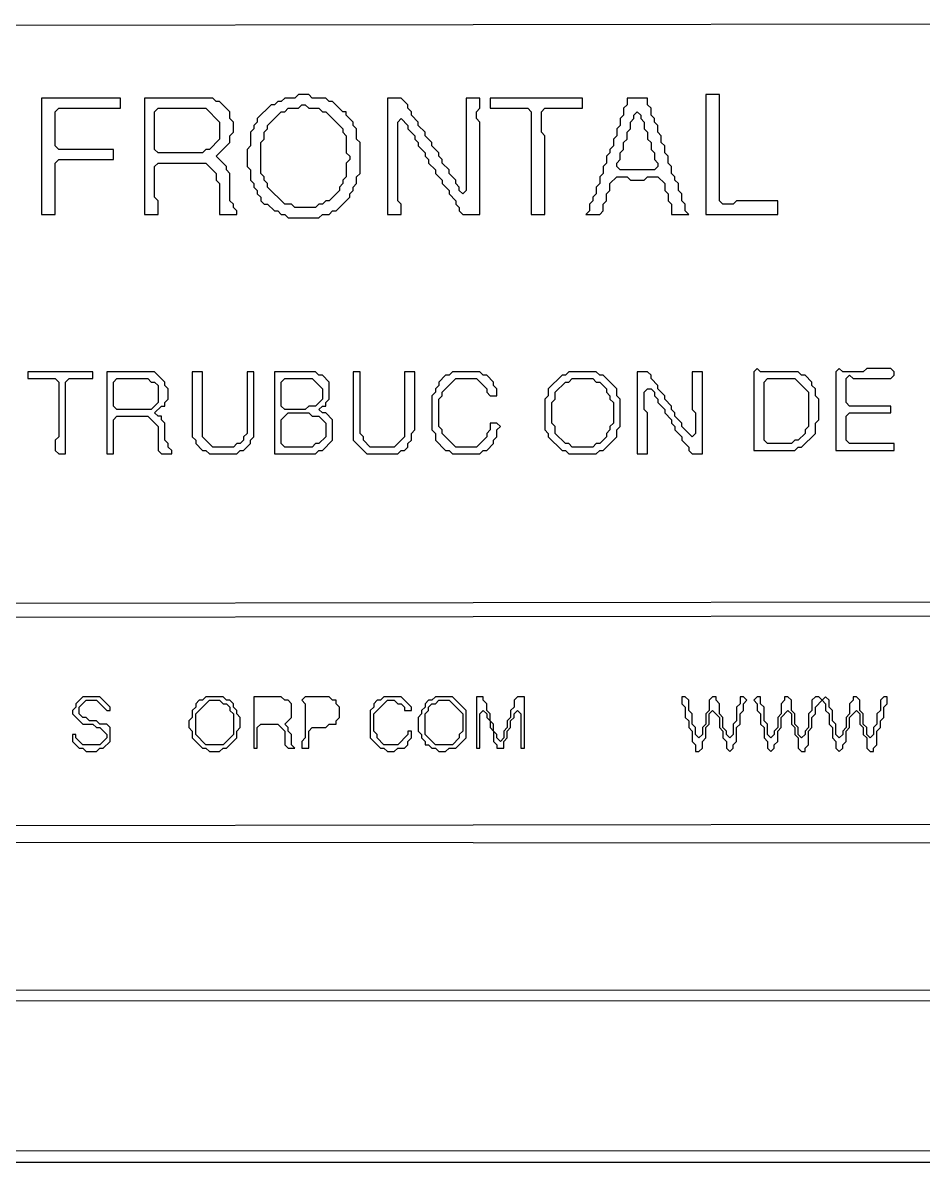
# Model space of a CAD drawing. Extents: x 17 to 323, y -435 to -5.
# Drawn here: x 235.85 to 262.15, y -434.9 to -401.6 of the extents above; entities that cross this region are included whole.
import ezdxf

# ---------------------------------------------------------------- set-up
doc = ezdxf.new("R2010")
doc.units = 0

msp = doc.modelspace()

# ---------------------------------------------------------------- linework, layer by layer
at = {"layer": 'CONTOURS'}
for p, q in [((208.8, -401.7), (291.3, -401.6)), ((238.7, -403.8), (236.4, -403.8)), ((236.4, -403.8), (236.4, -407.2)), ((238.7, -404.1), (238.7, -403.8)), ((239.4, -403.8), (239.4, -407.2)), ((241.4, -403.8), (239.4, -403.8)), ((241.5, -403.9), (241.4, -403.8)), ((241.6, -403.9), (241.5, -403.9)), ((241.9, -404.2), (241.6, -403.9)), ((243.3, -403.9), (243.2, -404)), ((243.4, -403.9), (243.3, -403.9)), ((243.5, -403.8), (243.4, -403.9)), ((243.8, -403.8), (243.5, -403.8)), ((243.9, -403.7), (243.8, -403.8)), ((244.2, -403.7), (243.9, -403.7)), ((244.3, -403.8), (244.2, -403.7)), ((244.7, -403.8), (244.3, -403.8)), ((244.8, -403.9), (244.7, -403.8)), ((244.9, -403.9), (244.8, -403.9)), ((245.2, -404.2), (244.9, -403.9)), ((246.5, -403.8), (246.5, -407.2)), ((246.9, -403.8), (246.5, -403.8)), ((247.1, -404), (246.9, -403.8)), ((249.2, -403.8), (248.8, -403.8)), ((248.8, -403.8), (248.8, -406.5)), ((249.2, -404.1), (249.2, -403.8)), ((249.5, -403.8), (249.5, -404.1)), ((252.2, -403.8), (249.5, -403.8)), ((252.2, -404.1), (252.2, -403.8)), ((253.5, -403.8), (253.5, -404)), ((254.1, -403.8), (253.5, -403.8)), ((254.1, -404), (254.1, -403.8)), ((255.8, -403.7), (255.8, -407.2)), ((256.2, -403.7), (255.8, -403.7)), ((256.2, -406.8), (256.2, -403.7)), ((236.8, -404.2), (236.9, -404.1)), ((236.8, -405.2), (236.8, -404.2)), ((236.9, -404.1), (238.7, -404.1)), ((239.7, -404.2), (239.8, -404.1)), ((239.7, -405.3), (239.7, -404.2)), ((239.8, -404.1), (241.2, -404.1)), ((241.2, -404.1), (241.6, -404.5)), ((241.9, -404.4), (241.9, -404.2)), ((243.1, -404), (242.7, -404.4)), ((243, -404.6), (243.4, -404.2)), ((243.2, -404), (243.1, -404)), ((243.4, -404.2), (243.5, -404.2)), ((243.5, -404.2), (243.6, -404.1)), ((243.6, -404.1), (243.9, -404.1)), ((243.9, -404.1), (244, -404)), ((244, -404), (244.1, -404)), ((244.1, -404), (244.2, -404.1)), ((244.2, -404.1), (244.5, -404.1)), ((244.5, -404.1), (244.6, -404.2)), ((244.6, -404.2), (244.7, -404.2)), ((244.7, -404.2), (245.2, -404.7)), ((245.3, -404.2), (245.2, -404.2)), ((245.3, -404.3), (245.3, -404.2)), ((247.1, -404.1), (247.1, -404)), ((247.2, -404.2), (247.1, -404.1)), ((247.2, -404.3), (247.2, -404.2)), ((249.1, -404.2), (249.2, -404.1)), ((249.1, -404.4), (249.1, -404.2)), ((249.5, -404.1), (250.6, -404.1)), ((250.6, -404.1), (250.7, -404.2)), ((250.7, -404.2), (250.7, -407.2)), ((251, -404.2), (251.1, -404.1)), ((251, -404.8), (251, -404.2)), ((251.1, -404.1), (252.2, -404.1)), ((253.5, -404), (253.4, -404.1)), ((253.4, -404.1), (253.4, -404.3)), ((253.7, -404.3), (253.8, -404.2)), ((253.8, -404.2), (253.9, -404.3)), ((254.2, -404.1), (254.1, -404)), ((254.2, -404.3), (254.2, -404.1)), ((241.6, -404.5), (241.6, -405)), ((242, -404.5), (241.9, -404.4)), ((242, -404.8), (242, -404.5)), ((242.7, -404.5), (242.6, -404.6)), ((242.7, -404.4), (242.7, -404.5)), ((245.5, -404.5), (245.3, -404.3)), ((245.5, -404.6), (245.5, -404.5)), ((246.8, -404.5), (246.9, -404.4)), ((246.8, -406.8), (246.8, -404.5)), ((246.9, -404.4), (247.1, -404.6)), ((247.4, -404.5), (247.2, -404.3)), ((247.4, -404.6), (247.4, -404.5)), ((249.2, -404.5), (249.1, -404.4)), ((249.2, -407.2), (249.2, -404.5)), ((253.4, -404.3), (253.3, -404.4)), ((253.3, -404.4), (253.3, -404.6)), ((253.6, -404.5), (253.7, -404.4)), ((253.6, -404.7), (253.6, -404.5)), ((253.7, -404.4), (253.7, -404.3)), ((253.9, -404.3), (253.9, -404.4)), ((253.9, -404.4), (254, -404.5)), ((254, -404.5), (254, -404.7)), ((254.3, -404.4), (254.2, -404.3)), ((254.3, -404.5), (254.3, -404.4)), ((254.4, -404.6), (254.3, -404.5)), ((241.9, -404.9), (242, -404.8)), ((241.9, -405.1), (241.9, -404.9)), ((242.6, -404.7), (242.5, -404.8)), ((242.5, -404.8), (242.5, -405.2)), ((242.6, -404.6), (242.6, -404.7)), ((242.9, -404.8), (243, -404.7)), ((242.9, -405), (242.9, -404.8)), ((243, -404.7), (243, -404.6)), ((245.2, -404.7), (245.2, -404.8)), ((245.2, -404.8), (245.3, -404.9)), ((245.3, -404.9), (245.3, -405.4)), ((245.6, -404.7), (245.5, -404.6)), ((245.6, -405), (245.6, -404.7)), ((247.1, -404.6), (247.1, -404.7)), ((247.1, -404.7), (247.3, -404.9)), ((247.3, -404.9), (247.3, -405)), ((247.6, -404.8), (247.4, -404.6)), ((247.6, -404.9), (247.6, -404.8)), ((247.8, -405.1), (247.6, -404.9)), ((251.1, -404.9), (251, -404.8)), ((251.1, -407.2), (251.1, -404.9)), ((253.2, -404.9), (253.1, -405)), ((253.3, -404.6), (253.2, -404.7)), ((253.2, -404.7), (253.2, -404.9)), ((253.5, -404.8), (253.6, -404.7)), ((253.5, -405), (253.5, -404.8)), ((254, -404.7), (254.1, -404.8)), ((254.1, -404.8), (254.1, -405)), ((254.4, -404.8), (254.4, -404.6)), ((254.5, -404.9), (254.4, -404.8)), ((254.5, -405.1), (254.5, -404.9)), ((236.9, -405.3), (236.8, -405.2)), ((241.6, -405), (241.3, -405.3)), ((241.5, -405.5), (241.9, -405.1)), ((242.5, -405.2), (242.4, -405.3)), ((242.8, -405.1), (242.9, -405)), ((242.8, -406), (242.8, -405.1)), ((245.7, -405.1), (245.6, -405)), ((245.7, -406), (245.7, -405.1)), ((247.3, -405), (247.4, -405.1)), ((247.4, -405.1), (247.4, -405.2)), ((247.4, -405.2), (247.6, -405.4)), ((247.8, -405.2), (247.8, -405.1)), ((248, -405.4), (247.8, -405.2)), ((253.1, -405.2), (253, -405.3)), ((253.1, -405), (253.1, -405.2)), ((253.4, -405.1), (253.5, -405)), ((253.4, -405.3), (253.4, -405.1)), ((254.1, -405), (254.2, -405.1)), ((254.2, -405.1), (254.2, -405.3)), ((254.6, -405.2), (254.5, -405.1)), ((254.6, -405.4), (254.6, -405.2)), ((238.5, -405.3), (236.9, -405.3)), ((238.5, -405.6), (238.5, -405.3)), ((239.8, -405.4), (239.7, -405.3)), ((241.1, -405.4), (239.8, -405.4)), ((241.2, -405.3), (241.1, -405.4)), ((241.3, -405.3), (241.2, -405.3)), ((241.8, -405.8), (241.5, -405.5)), ((242.4, -405.3), (242.4, -405.8)), ((245.3, -405.4), (245.4, -405.5)), ((245.4, -405.5), (245.4, -405.6)), ((247.6, -405.4), (247.6, -405.5)), ((247.6, -405.5), (247.7, -405.6)), ((248, -405.5), (248, -405.4)), ((248.1, -405.6), (248, -405.5)), ((253, -405.4), (252.9, -405.5)), ((252.9, -405.5), (252.9, -405.7)), ((253, -405.3), (253, -405.4)), ((253.3, -405.4), (253.4, -405.3)), ((253.3, -405.6), (253.3, -405.4)), ((254.2, -405.3), (254.3, -405.4)), ((254.3, -405.4), (254.3, -405.6)), ((254.7, -405.5), (254.6, -405.4)), ((254.7, -405.7), (254.7, -405.5)), ((236.8, -405.7), (236.9, -405.6)), ((236.8, -407.2), (236.8, -405.7)), ((236.9, -405.6), (238.5, -405.6)), ((239.7, -405.8), (239.8, -405.7)), ((239.7, -406.7), (239.7, -405.8)), ((239.8, -405.7), (241.2, -405.7)), ((241.2, -405.7), (241.5, -406)), ((241.8, -405.9), (241.8, -405.8)), ((241.9, -406), (241.8, -405.9)), ((242.4, -405.8), (242.5, -405.9)), ((242.5, -405.9), (242.5, -406.2)), ((245.4, -405.6), (245.3, -405.7)), ((245.3, -405.7), (245.3, -406.1)), ((247.7, -405.6), (247.7, -405.7)), ((247.7, -405.7), (247.9, -405.9)), ((247.9, -405.9), (247.9, -406)), ((248.1, -405.7), (248.1, -405.6)), ((248.3, -405.9), (248.1, -405.7)), ((248.3, -406), (248.3, -405.9)), ((252.9, -405.7), (252.8, -405.8)), ((252.8, -405.8), (252.8, -406)), ((253.2, -405.7), (253.3, -405.6)), ((253.2, -405.8), (253.2, -405.7)), ((253.3, -405.9), (253.2, -405.8)), ((254.3, -405.9), (253.3, -405.9)), ((254.3, -405.6), (254.4, -405.7)), ((254.4, -405.8), (254.3, -405.9)), ((254.4, -405.7), (254.4, -405.8)), ((254.8, -405.8), (254.7, -405.7)), ((254.8, -406), (254.8, -405.8)), ((241.5, -406), (241.5, -406.2)), ((241.5, -406.2), (241.6, -406.3)), ((241.9, -406.8), (241.9, -406)), ((242.5, -406.2), (242.6, -406.3)), ((242.9, -406.1), (242.8, -406)), ((242.9, -406.2), (242.9, -406.1)), ((243, -406.3), (242.9, -406.2)), ((245.3, -406.1), (245.2, -406.2)), ((245.2, -406.2), (245.2, -406.3)), ((245.6, -406.1), (245.7, -406)), ((245.6, -406.3), (245.6, -406.1)), ((247.9, -406), (248.1, -406.2)), ((248.1, -406.2), (248.1, -406.3)), ((248.5, -406.2), (248.3, -406)), ((248.5, -406.3), (248.5, -406.2)), ((252.8, -406), (252.7, -406.1)), ((252.7, -406.1), (252.7, -406.3)), ((253, -406.3), (253.2, -406.1)), ((253.2, -406.1), (253.5, -406.1)), ((253.5, -406.1), (253.6, -406.2)), ((253.6, -406.2), (254, -406.2)), ((254, -406.2), (254.1, -406.1)), ((254.1, -406.1), (254.4, -406.1)), ((254.4, -406.1), (254.6, -406.3)), ((254.9, -406.1), (254.8, -406)), ((254.9, -406.2), (254.9, -406.1)), ((255, -406.3), (254.9, -406.2)), ((241.6, -406.3), (241.6, -407.2)), ((242.6, -406.3), (242.6, -406.4)), ((242.6, -406.4), (242.7, -406.5)), ((242.7, -406.5), (242.7, -406.6)), ((243, -406.4), (243, -406.3)), ((243.5, -406.9), (243, -406.4)), ((245.1, -406.5), (244.8, -406.8)), ((245.2, -406.3), (245.1, -406.4)), ((245.1, -406.4), (245.1, -406.5)), ((245.4, -406.6), (245.5, -406.5)), ((245.5, -406.4), (245.6, -406.3)), ((245.5, -406.5), (245.5, -406.4)), ((248.1, -406.3), (248.3, -406.5)), ((248.3, -406.5), (248.3, -406.6)), ((248.6, -406.4), (248.5, -406.3)), ((248.6, -406.5), (248.6, -406.4)), ((248.7, -406.6), (248.6, -406.5)), ((248.8, -406.5), (248.7, -406.6)), ((252.7, -406.3), (252.6, -406.4)), ((252.6, -406.4), (252.6, -406.6)), ((252.9, -406.6), (253, -406.5)), ((253, -406.5), (253, -406.3)), ((254.6, -406.3), (254.6, -406.5)), ((254.6, -406.5), (254.7, -406.6)), ((255, -406.5), (255, -406.3)), ((255.1, -406.6), (255, -406.5)), ((239.8, -406.8), (239.7, -406.7)), ((239.8, -407.2), (239.8, -406.8)), ((242, -406.9), (241.9, -406.8)), ((242, -407), (242, -406.9)), ((242.7, -406.6), (242.8, -406.7)), ((242.8, -406.7), (242.8, -406.8)), ((242.8, -406.8), (242.9, -406.9)), ((242.9, -406.9), (243, -406.9)), ((243, -406.9), (243.2, -407.1)), ((243.7, -406.9), (243.5, -406.9)), ((243.8, -407), (243.7, -406.9)), ((244.5, -406.9), (244.4, -407)), ((244.6, -406.9), (244.5, -406.9)), ((244.7, -406.8), (244.6, -406.9)), ((244.8, -406.8), (244.7, -406.8)), ((245, -407.1), (245.4, -406.7)), ((245.4, -406.7), (245.4, -406.6)), ((246.9, -406.9), (246.8, -406.8)), ((246.9, -407.2), (246.9, -406.9)), ((248.3, -406.6), (248.5, -406.8)), ((248.5, -406.8), (248.5, -406.9)), ((248.5, -406.9), (248.6, -407)), ((252.5, -406.8), (252.4, -406.9)), ((252.4, -406.9), (252.4, -407.1)), ((252.6, -406.6), (252.5, -406.7)), ((252.5, -406.7), (252.5, -406.8)), ((252.8, -406.9), (252.9, -406.8)), ((252.8, -407.1), (252.8, -406.9)), ((252.9, -406.8), (252.9, -406.6)), ((254.7, -406.6), (254.7, -406.8)), ((254.7, -406.8), (254.8, -406.9)), ((254.8, -406.9), (254.8, -407.2)), ((255.1, -406.8), (255.1, -406.6)), ((255.2, -406.9), (255.1, -406.8)), ((255.2, -407.1), (255.2, -406.9)), ((256.3, -406.9), (256.2, -406.8)), ((256.6, -406.9), (256.3, -406.9)), ((256.7, -406.8), (256.6, -406.9)), ((257.9, -406.8), (256.7, -406.8)), ((257.9, -407.2), (257.9, -406.8)), ((236.4, -407.2), (236.8, -407.2)), ((239.4, -407.2), (239.8, -407.2)), ((241.6, -407.2), (242.1, -407.2)), ((242.1, -407.1), (242, -407)), ((242.1, -407.2), (242.1, -407.1)), ((243.2, -407.1), (243.3, -407.1)), ((243.3, -407.1), (243.4, -407.2)), ((243.4, -407.2), (243.5, -407.2)), ((243.5, -407.2), (243.6, -407.3)), ((244.4, -407), (243.8, -407)), ((244.5, -407.3), (244.6, -407.2)), ((244.6, -407.2), (244.8, -407.2)), ((244.8, -407.2), (244.9, -407.1)), ((244.9, -407.1), (245, -407.1)), ((246.5, -407.2), (246.9, -407.2)), ((248.6, -407), (248.6, -407.1)), ((248.6, -407.1), (248.7, -407.2)), ((248.7, -407.2), (249.2, -407.2)), ((250.7, -407.2), (251.1, -407.2)), ((252.4, -407.1), (252.3, -407.2)), ((252.3, -407.2), (252.7, -407.2)), ((252.7, -407.2), (252.8, -407.1)), ((254.8, -407.2), (255.3, -407.2)), ((255.3, -407.2), (255.2, -407.1)), ((255.8, -407.2), (257.9, -407.2)), ((243.6, -407.3), (244.5, -407.3)), ((236, -411.8), (236, -412)), ((237.9, -411.8), (236, -411.8)), ((237.9, -412), (237.9, -411.8)), ((238.3, -411.8), (238.3, -414.2)), ((239.7, -411.8), (238.3, -411.8)), ((240, -412.1), (239.7, -411.8)), ((240.8, -411.8), (240.8, -413.7)), ((241.1, -411.8), (240.8, -411.8)), ((241.1, -413.7), (241.1, -411.8)), ((242.6, -411.8), (242.4, -411.8)), ((242.4, -411.8), (242.4, -413.6)), ((242.6, -413.7), (242.6, -411.8)), ((243.2, -411.8), (243.2, -414.2)), ((244.4, -411.8), (243.2, -411.8)), ((244.5, -411.9), (244.4, -411.8)), ((244.6, -411.9), (244.5, -411.9)), ((244.8, -412.1), (244.6, -411.9)), ((245.5, -411.8), (245.5, -413.8)), ((245.7, -411.8), (245.5, -411.8)), ((245.7, -413.6), (245.7, -411.8)), ((247.3, -411.8), (247, -411.8)), ((247, -411.8), (247, -413.7)), ((247.3, -413.5), (247.3, -411.8)), ((248.2, -411.9), (248, -412.1)), ((248.3, -411.9), (248.2, -411.9)), ((248.4, -411.8), (248.3, -411.9)), ((249.2, -411.8), (248.4, -411.8)), ((249.3, -411.9), (249.2, -411.8)), ((249.4, -411.9), (249.3, -411.9)), ((249.6, -412.1), (249.4, -411.9)), ((251.6, -411.9), (251.2, -412.3)), ((251.7, -411.9), (251.6, -411.9)), ((251.8, -411.8), (251.7, -411.9)), ((252.6, -411.8), (251.8, -411.8)), ((252.7, -411.9), (252.6, -411.8)), ((252.8, -411.9), (252.7, -411.9)), ((253.2, -412.3), (252.8, -411.9)), ((253.8, -411.8), (253.8, -414.2)), ((254.1, -411.8), (253.8, -411.8)), ((254.2, -411.9), (254.1, -411.8)), ((254.2, -412), (254.2, -411.9)), ((255.7, -411.8), (255.4, -411.8)), ((255.4, -411.8), (255.4, -412.9)), ((255.7, -414.2), (255.7, -411.8)), ((257.3, -411.7), (257.2, -411.8)), ((257.2, -411.8), (257.2, -414.1)), ((257.4, -411.8), (257.3, -411.7)), ((258.5, -411.8), (257.4, -411.8)), ((258.6, -411.9), (258.5, -411.8)), ((258.7, -411.9), (258.6, -411.9)), ((258.9, -412.1), (258.7, -411.9)), ((259.7, -411.7), (259.6, -411.8)), ((259.6, -411.8), (259.6, -414.1)), ((259.8, -411.8), (259.7, -411.7)), ((260.4, -411.8), (259.8, -411.8)), ((259.9, -412), (260, -411.9)), ((260, -411.9), (260.1, -412)), ((260.5, -411.7), (260.4, -411.8)), ((261.2, -411.7), (260.5, -411.7)), ((261.3, -411.8), (261.2, -411.7)), ((261.2, -412), (261.3, -411.9)), ((261.3, -411.9), (261.3, -411.8)), ((236, -412), (236.8, -412)), ((236.8, -412), (236.9, -412.1)), ((236.9, -412.1), (236.9, -413.7)), ((237.1, -412.1), (237.2, -412)), ((237.1, -414.2), (237.1, -412.1)), ((237.2, -412), (237.9, -412)), ((238.5, -412.1), (238.6, -412)), ((238.5, -412.8), (238.5, -412.1)), ((238.6, -412), (239.5, -412)), ((239.5, -412), (239.6, -412.1)), ((239.6, -412.1), (239.7, -412.1)), ((239.7, -412.1), (239.8, -412.2)), ((239.8, -412.2), (239.8, -412.7)), ((240, -412.2), (240, -412.1)), ((240.1, -412.3), (240, -412.2)), ((243.4, -412.1), (243.5, -412)), ((243.4, -412.8), (243.4, -412.1)), ((243.5, -412), (244.3, -412)), ((244.3, -412), (244.6, -412.3)), ((244.8, -412.6), (244.8, -412.1)), ((248, -412.2), (247.9, -412.3)), ((248, -412.1), (248, -412.2)), ((248.1, -412.4), (248.5, -412)), ((248.5, -412), (249.1, -412)), ((249.1, -412), (249.4, -412.3)), ((249.6, -412.2), (249.6, -412.1)), ((249.7, -412.3), (249.6, -412.2)), ((251.4, -412.4), (251.7, -412.1)), ((251.7, -412.1), (251.8, -412.1)), ((251.8, -412.1), (251.9, -412)), ((251.9, -412), (252.5, -412)), ((252.5, -412), (252.6, -412.1)), ((252.6, -412.1), (252.7, -412.1)), ((252.7, -412.1), (252.9, -412.3)), ((254.4, -412.2), (254.2, -412)), ((254.4, -412.3), (254.4, -412.2)), ((257.5, -412.1), (257.6, -412)), ((257.5, -413.8), (257.5, -412.1)), ((257.6, -412), (258.4, -412)), ((258.4, -412), (258.8, -412.4)), ((258.9, -412.2), (258.9, -412.1)), ((259, -412.3), (258.9, -412.2)), ((259.9, -412.7), (259.9, -412)), ((260.1, -412), (261.2, -412)), ((240.1, -412.6), (240.1, -412.3)), ((244.6, -412.3), (244.6, -412.6)), ((247.9, -412.4), (247.8, -412.5)), ((247.8, -412.5), (247.8, -413.5)), ((247.9, -412.3), (247.9, -412.4)), ((248, -412.6), (248.1, -412.5)), ((248.1, -412.5), (248.1, -412.4)), ((249.4, -412.3), (249.4, -412.4)), ((249.4, -412.4), (249.5, -412.5)), ((249.5, -412.5), (249.7, -412.5)), ((249.7, -412.5), (249.7, -412.3)), ((251.2, -412.5), (251.1, -412.6)), ((251.2, -412.3), (251.2, -412.5)), ((251.4, -412.6), (251.4, -412.4)), ((252.9, -412.3), (252.9, -412.4)), ((252.9, -412.4), (253, -412.5)), ((253, -412.5), (253, -412.6)), ((253.2, -412.5), (253.2, -412.3)), ((253.3, -412.6), (253.2, -412.5)), ((254, -412.4), (254.1, -412.3)), ((254, -412.9), (254, -412.4)), ((254.1, -412.3), (254.2, -412.3)), ((254.2, -412.3), (254.3, -412.4)), ((254.3, -412.4), (254.3, -412.5)), ((254.3, -412.5), (254.4, -412.6)), ((254.6, -412.5), (254.4, -412.3)), ((254.6, -412.6), (254.6, -412.5)), ((258.8, -412.4), (258.8, -413.4)), ((259, -412.5), (259, -412.3)), ((259.1, -412.6), (259, -412.5)), ((238.6, -412.9), (238.5, -412.8)), ((239.6, -412.9), (238.6, -412.9)), ((239.8, -412.7), (239.6, -412.9)), ((239.7, -413), (239.9, -412.8)), ((239.9, -412.8), (240, -412.8)), ((240, -412.7), (240.1, -412.6)), ((240, -412.8), (240, -412.7)), ((243.5, -412.9), (243.4, -412.8)), ((244.1, -412.9), (243.5, -412.9)), ((244.2, -412.8), (244.1, -412.9)), ((244.4, -412.8), (244.2, -412.8)), ((244.6, -412.6), (244.4, -412.8)), ((244.5, -412.9), (244.6, -412.8)), ((244.6, -413), (244.5, -412.9)), ((244.6, -412.8), (244.7, -412.8)), ((244.7, -412.7), (244.8, -412.6)), ((244.7, -412.8), (244.7, -412.7)), ((248, -413.4), (248, -412.6)), ((251.1, -412.6), (251.1, -413.5)), ((251.3, -412.7), (251.4, -412.6)), ((251.3, -413.3), (251.3, -412.7)), ((253, -412.6), (253.1, -412.7)), ((253.1, -412.7), (253.1, -413.3)), ((253.3, -413.4), (253.3, -412.6)), ((254.1, -413), (254, -412.9)), ((254.4, -412.6), (254.4, -412.7)), ((254.4, -412.7), (254.6, -412.9)), ((254.8, -412.8), (254.6, -412.6)), ((254.6, -412.9), (254.6, -413)), ((254.8, -412.9), (254.8, -412.8)), ((254.9, -413), (254.8, -412.9)), ((255.4, -412.9), (255.5, -413)), ((259.1, -413.2), (259.1, -412.6)), ((260, -412.8), (259.9, -412.7)), ((261.2, -412.8), (260, -412.8)), ((261.2, -413), (261.2, -412.8)), ((238.5, -413.2), (238.6, -413.1)), ((238.5, -414.2), (238.5, -413.2)), ((238.6, -413.1), (239.5, -413.1)), ((239.5, -413.1), (239.8, -413.4)), ((239.8, -413.1), (239.7, -413)), ((239.9, -413.1), (239.8, -413.1)), ((239.9, -413.2), (239.9, -413.1)), ((240, -413.3), (239.9, -413.2)), ((243.4, -413.2), (243.6, -413)), ((243.4, -413.9), (243.4, -413.2)), ((243.6, -413), (244.2, -413)), ((244.2, -413), (244.3, -413.1)), ((244.3, -413.1), (244.5, -413.1)), ((244.5, -413.1), (244.7, -413.3)), ((244.7, -413), (244.6, -413)), ((244.9, -413.2), (244.7, -413)), ((244.9, -413.8), (244.9, -413.2)), ((254.1, -414.2), (254.1, -413)), ((254.6, -413), (254.8, -413.2)), ((254.8, -413.2), (254.8, -413.3)), ((254.9, -413.1), (254.9, -413)), ((255.1, -413.3), (254.9, -413.1)), ((255.5, -413), (255.5, -413.6)), ((259, -413.3), (259.1, -413.2)), ((259.9, -413.1), (260, -413)), ((259.9, -413.8), (259.9, -413.1)), ((260, -413), (261.2, -413)), ((239.8, -413.4), (239.8, -414.1)), ((240, -413.8), (240, -413.3)), ((244.7, -413.3), (244.7, -413.7)), ((247.2, -413.6), (247.3, -413.5)), ((247.8, -413.5), (247.9, -413.6)), ((248.1, -413.5), (248, -413.4)), ((248.1, -413.6), (248.1, -413.5)), ((249.5, -413.5), (249.4, -413.6)), ((249.7, -413.3), (249.5, -413.3)), ((249.5, -413.3), (249.5, -413.5)), ((249.8, -413.4), (249.7, -413.3)), ((249.7, -413.5), (249.8, -413.4)), ((249.7, -413.7), (249.7, -413.5)), ((251.1, -413.5), (251.2, -413.6)), ((251.4, -413.4), (251.3, -413.3)), ((251.4, -413.6), (251.4, -413.4)), ((253, -413.5), (252.9, -413.6)), ((253.1, -413.3), (253, -413.4)), ((253, -413.4), (253, -413.5)), ((253.2, -413.5), (253.3, -413.4)), ((253.2, -413.7), (253.2, -413.5)), ((254.8, -413.3), (254.9, -413.4)), ((254.9, -413.4), (254.9, -413.5)), ((254.9, -413.5), (255.1, -413.7)), ((255.1, -413.4), (255.1, -413.3)), ((255.4, -413.7), (255.1, -413.4)), ((258.8, -413.4), (258.7, -413.5)), ((258.7, -413.5), (258.7, -413.6)), ((259, -413.6), (259, -413.3)), ((236.9, -413.7), (236.8, -413.8)), ((236.8, -413.8), (236.8, -414.1)), ((240.1, -413.9), (240, -413.8)), ((240.1, -414), (240.1, -413.9)), ((240.8, -413.7), (240.9, -413.8)), ((240.9, -413.8), (240.9, -413.9)), ((240.9, -413.9), (241.1, -414.1)), ((241.4, -414), (241.1, -413.7)), ((242.1, -413.9), (242, -414)), ((242.2, -413.9), (242.1, -413.9)), ((242.3, -413.8), (242.2, -413.9)), ((242.4, -413.6), (242.3, -413.7)), ((242.3, -413.7), (242.3, -413.8)), ((242.3, -414.1), (242.5, -413.9)), ((242.5, -413.8), (242.6, -413.7)), ((242.5, -413.9), (242.5, -413.8)), ((243.5, -414), (243.4, -413.9)), ((244.4, -413.9), (244.3, -414)), ((244.5, -413.9), (244.4, -413.9)), ((244.7, -413.7), (244.5, -413.9)), ((244.6, -414.1), (244.9, -413.8)), ((245.5, -413.8), (245.9, -414.2)), ((245.8, -413.7), (245.7, -413.6)), ((245.8, -413.8), (245.8, -413.7)), ((246, -414), (245.8, -413.8)), ((247, -413.7), (246.7, -414)), ((247.1, -413.9), (247.2, -413.8)), ((247.1, -414), (247.1, -413.9)), ((247.2, -413.8), (247.2, -413.6)), ((247.9, -413.6), (247.9, -413.8)), ((247.9, -413.8), (248.2, -414.1)), ((248.5, -414), (248.1, -413.6)), ((249.4, -413.7), (249.1, -414)), ((249.4, -413.6), (249.4, -413.7)), ((249.4, -414.1), (249.6, -413.9)), ((249.6, -413.8), (249.7, -413.7)), ((249.6, -413.9), (249.6, -413.8)), ((251.2, -413.6), (251.2, -413.7)), ((251.2, -413.7), (251.6, -414.1)), ((251.7, -413.9), (251.4, -413.6)), ((251.8, -413.9), (251.7, -413.9)), ((251.9, -414), (251.8, -413.9)), ((252.6, -413.9), (252.5, -414)), ((252.7, -413.9), (252.6, -413.9)), ((252.9, -413.7), (252.7, -413.9)), ((252.8, -414.1), (253.2, -413.7)), ((252.9, -413.6), (252.9, -413.7)), ((255.1, -413.7), (255.1, -413.8)), ((255.1, -413.8), (255.3, -414)), ((255.5, -413.6), (255.4, -413.7)), ((257.6, -413.9), (257.5, -413.8)), ((258.3, -413.9), (257.6, -413.9)), ((258.4, -413.8), (258.3, -413.9)), ((258.5, -413.8), (258.4, -413.8)), ((258.7, -413.6), (258.5, -413.8)), ((258.6, -414), (259, -413.6)), ((260, -413.9), (259.9, -413.8)), ((261.3, -413.9), (260, -413.9)), ((261.3, -414.1), (261.3, -413.9)), ((236.8, -414.1), (236.9, -414.2)), ((236.9, -414.2), (237.1, -414.2)), ((238.3, -414.2), (238.5, -414.2)), ((239.8, -414.1), (239.9, -414.2)), ((239.9, -414.2), (240.2, -414.2)), ((240.2, -414.1), (240.1, -414)), ((240.2, -414.2), (240.2, -414.1)), ((241.1, -414.1), (241.2, -414.1)), ((241.2, -414.1), (241.3, -414.2)), ((241.3, -414.2), (242.1, -414.2)), ((242, -414), (241.4, -414)), ((242.1, -414.2), (242.2, -414.1)), ((242.2, -414.1), (242.3, -414.1)), ((243.2, -414.2), (244.4, -414.2)), ((244.3, -414), (243.5, -414)), ((244.4, -414.2), (244.5, -414.1)), ((244.5, -414.1), (244.6, -414.1)), ((245.9, -414.2), (246.8, -414.2)), ((246.7, -414), (246, -414)), ((246.8, -414.2), (246.9, -414.1)), ((246.9, -414.1), (247, -414.1)), ((247, -414.1), (247.1, -414)), ((248.2, -414.1), (248.3, -414.1)), ((248.3, -414.1), (248.4, -414.2)), ((248.4, -414.2), (249.2, -414.2)), ((249.1, -414), (248.5, -414)), ((249.2, -414.2), (249.3, -414.1)), ((249.3, -414.1), (249.4, -414.1)), ((251.6, -414.1), (251.7, -414.1)), ((251.7, -414.1), (251.8, -414.2)), ((251.8, -414.2), (252.6, -414.2)), ((252.5, -414), (251.9, -414)), ((252.6, -414.2), (252.7, -414.1)), ((252.7, -414.1), (252.8, -414.1)), ((253.8, -414.2), (254.1, -414.2)), ((255.3, -414), (255.3, -414.1)), ((255.3, -414.1), (255.4, -414.2)), ((255.4, -414.2), (255.7, -414.2)), ((257.2, -414.1), (258.4, -414.1)), ((258.4, -414.1), (258.5, -414)), ((258.5, -414), (258.6, -414)), ((259.6, -414.1), (261.3, -414.1)), ((291.4, -418.5), (208.9, -418.6)), ((208.8, -419), (291.3, -418.9)), ((237.6, -421.3), (237.4, -421.5)), ((237.4, -421.5), (237.4, -421.6)), ((237.5, -421.6), (237.7, -421.4)), ((238.1, -421.3), (237.6, -421.3)), ((237.7, -421.4), (238, -421.4)), ((238, -421.4), (238.3, -421.7)), ((238.4, -421.6), (238.1, -421.3)), ((240.9, -421.8), (241.3, -421.4)), ((241, -421.4), (240.9, -421.5)), ((240.9, -421.5), (240.9, -421.6)), ((241.1, -421.4), (241, -421.4)), ((241.2, -421.3), (241.1, -421.4)), ((241.7, -421.3), (241.2, -421.3)), ((241.3, -421.4), (241.6, -421.4)), ((241.6, -421.4), (241.7, -421.5)), ((241.8, -421.4), (241.7, -421.3)), ((241.7, -421.5), (241.8, -421.5)), ((241.9, -421.4), (241.8, -421.4)), ((241.8, -421.5), (241.9, -421.6)), ((242, -421.5), (241.9, -421.4)), ((242, -421.6), (242, -421.5)), ((242.6, -421.3), (242.6, -422.8)), ((243.4, -421.3), (242.6, -421.3)), ((243.5, -421.4), (243.4, -421.3)), ((243.6, -421.4), (243.5, -421.4)), ((243.7, -421.5), (243.6, -421.4)), ((243.7, -421.9), (243.7, -421.5)), ((244.1, -421.3), (244, -421.4)), ((244, -421.4), (244.1, -421.5)), ((244.8, -421.3), (244.1, -421.3)), ((244.1, -421.5), (244.1, -422.5)), ((244.9, -421.4), (244.8, -421.3)), ((245, -421.4), (244.9, -421.4)), ((245, -421.5), (245, -421.4)), ((245.1, -421.6), (245, -421.5)), ((246.2, -421.4), (246.1, -421.5)), ((246.1, -421.8), (246.5, -421.4)), ((246.1, -421.5), (246.1, -421.6)), ((246.3, -421.4), (246.2, -421.4)), ((246.4, -421.3), (246.3, -421.4)), ((246.9, -421.3), (246.4, -421.3)), ((246.5, -421.4), (246.7, -421.4)), ((246.7, -421.4), (246.8, -421.5)), ((246.8, -421.5), (246.9, -421.5)), ((247.2, -421.6), (246.9, -421.3)), ((246.9, -421.5), (247, -421.6)), ((247.7, -421.4), (247.6, -421.5)), ((247.6, -421.5), (247.6, -421.6)), ((247.8, -421.4), (247.7, -421.4)), ((247.7, -421.6), (247.8, -421.5)), ((247.9, -421.3), (247.8, -421.4)), ((247.8, -421.5), (247.9, -421.5)), ((248.4, -421.3), (247.9, -421.3)), ((247.9, -421.5), (248, -421.4)), ((248, -421.4), (248.3, -421.4)), ((248.3, -421.4), (248.7, -421.8)), ((248.8, -421.7), (248.4, -421.3)), ((249.1, -421.3), (249.1, -422.8)), ((249.3, -421.3), (249.1, -421.3)), ((249.3, -421.4), (249.3, -421.3)), ((249.4, -421.5), (249.3, -421.4)), ((249.4, -421.7), (249.4, -421.5)), ((250.3, -421.3), (250.2, -421.4)), ((250.2, -421.4), (250.2, -421.6)), ((250.5, -421.3), (250.3, -421.3)), ((250.5, -422.8), (250.5, -421.3)), ((255.1, -421.3), (255.1, -421.5)), ((255.2, -421.3), (255.1, -421.3)), ((255.1, -421.5), (255.2, -421.6)), ((255.3, -421.4), (255.2, -421.3)), ((255.3, -421.7), (255.3, -421.4)), ((256, -421.3), (255.9, -421.4)), ((255.9, -421.4), (255.9, -421.7)), ((256.1, -421.3), (256, -421.3)), ((256.1, -421.4), (256.1, -421.3)), ((256.2, -421.5), (256.1, -421.4)), ((256.2, -421.8), (256.2, -421.5)), ((256.8, -421.5), (256.7, -421.6)), ((256.9, -421.3), (256.8, -421.3)), ((256.8, -421.3), (256.8, -421.5)), ((257, -421.4), (256.9, -421.3)), ((256.9, -421.5), (257, -421.4)), ((256.9, -421.7), (256.9, -421.5)), ((257.3, -421.3), (257.2, -421.4)), ((257.2, -421.4), (257.3, -421.5)), ((257.4, -421.3), (257.3, -421.3)), ((257.3, -421.5), (257.3, -421.7)), ((257.4, -421.5), (257.4, -421.3)), ((257.5, -421.6), (257.4, -421.5)), ((258.1, -421.4), (258, -421.5)), ((258, -421.5), (258, -421.8)), ((258.2, -421.3), (258.1, -421.3)), ((258.1, -421.3), (258.1, -421.4)), ((258.3, -421.4), (258.2, -421.3)), ((258.3, -421.7), (258.3, -421.4)), ((259, -421.3), (258.9, -421.4)), ((258.9, -421.4), (258.9, -421.7)), ((259.1, -421.3), (259, -421.3)), ((259, -421.6), (259.2, -421.4)), ((259.2, -421.4), (259.1, -421.3)), ((259.3, -421.3), (259.2, -421.4)), ((259.2, -421.4), (259.3, -421.5)), ((259.4, -421.4), (259.3, -421.3)), ((259.3, -421.5), (259.3, -421.7)), ((259.4, -421.6), (259.4, -421.4)), ((260.1, -421.4), (260, -421.5)), ((260, -421.5), (260, -421.8)), ((260.2, -421.3), (260.1, -421.3)), ((260.1, -421.3), (260.1, -421.4)), ((260.3, -421.4), (260.2, -421.3)), ((260.3, -421.7), (260.3, -421.4)), ((261, -421.3), (260.9, -421.4)), ((260.9, -421.4), (260.9, -421.7)), ((261.1, -421.3), (261, -421.3)), ((261, -421.6), (261.1, -421.5)), ((261.1, -421.5), (261.1, -421.3)), ((237.4, -421.6), (237.3, -421.7)), ((237.3, -421.7), (237.3, -421.8)), ((237.3, -421.8), (237.6, -422.1)), ((237.5, -421.8), (237.5, -421.6)), ((237.6, -421.9), (237.5, -421.8)), ((237.7, -421.9), (237.6, -421.9)), ((237.8, -422), (237.7, -421.9)), ((238.3, -421.7), (238.4, -421.7)), ((238.4, -421.7), (238.4, -421.6)), ((240.8, -421.9), (240.7, -422)), ((240.9, -421.6), (240.8, -421.7)), ((240.8, -421.7), (240.8, -421.9)), ((240.9, -422.4), (240.9, -421.8)), ((241.9, -421.6), (241.9, -421.7)), ((241.9, -421.7), (242, -421.8)), ((242.1, -421.7), (242, -421.6)), ((242, -421.8), (242, -422.4)), ((242.1, -421.8), (242.1, -421.7)), ((242.2, -421.9), (242.1, -421.8)), ((242.2, -422.2), (242.2, -421.9)), ((243.5, -422.1), (243.7, -421.9)), ((245, -422), (245.1, -421.9)), ((245.1, -421.9), (245.1, -421.6)), ((246.1, -421.6), (246, -421.7)), ((246, -421.7), (246, -422.5)), ((246.1, -422.3), (246.1, -421.8)), ((247, -421.6), (247, -421.7)), ((247, -421.7), (247.2, -421.7)), ((247.2, -421.7), (247.2, -421.6)), ((247.5, -421.8), (247.4, -421.9)), ((247.4, -421.9), (247.4, -422.3)), ((247.6, -421.6), (247.5, -421.7)), ((247.5, -421.7), (247.5, -421.8)), ((247.6, -421.8), (247.7, -421.7)), ((247.6, -422.4), (247.6, -421.8)), ((247.7, -421.7), (247.7, -421.6)), ((248.7, -421.8), (248.7, -422.3)), ((248.8, -422.5), (248.8, -421.7)), ((249.2, -421.8), (249.3, -421.7)), ((249.2, -422.8), (249.2, -421.8)), ((249.3, -421.7), (249.4, -421.8)), ((249.5, -421.8), (249.4, -421.7)), ((249.4, -421.8), (249.4, -421.9)), ((249.4, -421.9), (249.5, -422)), ((249.5, -422), (249.5, -421.8)), ((250.1, -421.9), (250, -422)), ((250.2, -421.6), (250.1, -421.7)), ((250.1, -421.7), (250.1, -421.9)), ((250.1, -422), (250.2, -421.9)), ((250.2, -421.8), (250.3, -421.7)), ((250.2, -421.9), (250.2, -421.8)), ((250.3, -421.7), (250.4, -421.8)), ((250.4, -421.8), (250.4, -422.8)), ((255.2, -421.6), (255.2, -421.9)), ((255.2, -421.9), (255.3, -422)), ((255.4, -421.8), (255.3, -421.7)), ((255.4, -422.1), (255.4, -421.8)), ((255.9, -421.7), (255.8, -421.8)), ((255.8, -421.8), (255.8, -422.1)), ((255.9, -421.8), (256, -421.7)), ((255.9, -422.1), (255.9, -421.8)), ((256, -421.7), (256.2, -421.9)), ((256.3, -421.9), (256.2, -421.8)), ((256.2, -421.9), (256.2, -422.2)), ((256.3, -422.2), (256.3, -421.9)), ((256.7, -421.6), (256.7, -422)), ((256.8, -421.8), (256.9, -421.7)), ((256.8, -422.1), (256.8, -421.8)), ((257.3, -421.7), (257.4, -421.8)), ((257.4, -421.8), (257.4, -422.1)), ((257.5, -422), (257.5, -421.6)), ((258, -421.8), (257.9, -421.9)), ((257.9, -421.9), (257.9, -422.2)), ((258, -421.9), (258.2, -421.7)), ((258, -422.2), (258, -421.9)), ((258.2, -421.7), (258.3, -421.8)), ((258.4, -421.8), (258.3, -421.7)), ((258.3, -421.8), (258.3, -422.1)), ((258.4, -422.1), (258.4, -421.8)), ((258.9, -421.7), (258.8, -421.8)), ((258.8, -421.8), (258.8, -422.2)), ((258.9, -421.9), (259, -421.8)), ((258.9, -422.2), (258.9, -421.9)), ((259, -421.8), (259, -421.6)), ((259.3, -421.7), (259.4, -421.8)), ((259.5, -421.7), (259.4, -421.6)), ((259.4, -421.8), (259.4, -422.1)), ((259.5, -422), (259.5, -421.7)), ((260, -421.8), (259.9, -421.9)), ((259.9, -421.9), (259.9, -422.2)), ((260, -421.9), (260.2, -421.7)), ((260, -422.2), (260, -421.9)), ((260.2, -421.7), (260.3, -421.8)), ((260.4, -421.8), (260.3, -421.7)), ((260.3, -421.8), (260.3, -422.1)), ((260.4, -422.1), (260.4, -421.8)), ((260.9, -421.7), (260.8, -421.8)), ((260.8, -421.8), (260.8, -422.1)), ((260.9, -422), (261, -421.9)), ((261, -421.9), (261, -421.6)), ((237.6, -422.1), (237.9, -422.1)), ((238, -422), (237.8, -422)), ((237.9, -422.1), (238, -422.2)), ((238.1, -422.1), (238, -422)), ((238, -422.2), (238.1, -422.2)), ((238.3, -422.1), (238.1, -422.1)), ((238.1, -422.2), (238.3, -422.4)), ((238.4, -422.2), (238.3, -422.1)), ((238.4, -422.6), (238.4, -422.2)), ((240.7, -422), (240.7, -422.2)), ((240.7, -422.2), (240.8, -422.3)), ((242.1, -422.3), (242.2, -422.2)), ((242.7, -422.2), (242.8, -422.1)), ((242.7, -422.8), (242.7, -422.2)), ((242.8, -422.1), (243.3, -422.1)), ((243.3, -422.1), (243.5, -422.3)), ((243.6, -422.2), (243.5, -422.1)), ((243.6, -422.3), (243.6, -422.2)), ((244.2, -422.3), (244.3, -422.2)), ((244.3, -422.2), (244.7, -422.2)), ((244.7, -422.2), (244.8, -422.1)), ((244.8, -422.1), (245, -422.1)), ((245, -422.1), (245, -422)), ((249.5, -422), (249.5, -422.2)), ((249.6, -422.1), (249.5, -422)), ((249.5, -422.2), (249.6, -422.3)), ((249.6, -422.3), (249.6, -422.1)), ((250, -422.2), (249.9, -422.3)), ((250, -422), (250, -422.2)), ((250, -422.3), (250.1, -422.2)), ((250.1, -422.2), (250.1, -422)), ((255.3, -422), (255.3, -422.2)), ((255.3, -422.2), (255.4, -422.3)), ((255.5, -422.2), (255.4, -422.1)), ((255.5, -422.4), (255.5, -422.2)), ((255.8, -422.1), (255.7, -422.2)), ((255.7, -422.2), (255.7, -422.4)), ((255.8, -422.2), (255.9, -422.1)), ((255.8, -422.5), (255.8, -422.2)), ((256.2, -422.2), (256.3, -422.3)), ((256.4, -422.3), (256.3, -422.2)), ((256.7, -422), (256.6, -422.1)), ((256.6, -422.1), (256.6, -422.4)), ((256.7, -422.2), (256.8, -422.1)), ((256.7, -422.6), (256.7, -422.2)), ((257.4, -422.1), (257.5, -422.2)), ((257.6, -422.1), (257.5, -422)), ((257.5, -422.2), (257.5, -422.5)), ((257.6, -422.4), (257.6, -422.1)), ((257.9, -422.2), (257.8, -422.3)), ((257.9, -422.3), (258, -422.2)), ((258.3, -422.1), (258.4, -422.2)), ((258.5, -422.2), (258.4, -422.1)), ((258.4, -422.2), (258.4, -422.4)), ((258.5, -422.4), (258.5, -422.2)), ((258.8, -422.2), (258.7, -422.3)), ((258.8, -422.3), (258.9, -422.2)), ((259.4, -422.1), (259.5, -422.2)), ((259.6, -422.1), (259.5, -422)), ((259.5, -422.2), (259.5, -422.5)), ((259.6, -422.4), (259.6, -422.1)), ((259.9, -422.2), (259.8, -422.3)), ((259.9, -422.3), (260, -422.2)), ((260.3, -422.1), (260.4, -422.2)), ((260.5, -422.2), (260.4, -422.1)), ((260.4, -422.2), (260.4, -422.4)), ((260.5, -422.4), (260.5, -422.2)), ((260.8, -422.1), (260.7, -422.2)), ((260.7, -422.2), (260.7, -422.4)), ((260.8, -422.3), (260.9, -422.2)), ((260.9, -422.2), (260.9, -422)), ((237.4, -422.4), (237.3, -422.4)), ((237.3, -422.4), (237.3, -422.6)), ((237.4, -422.5), (237.4, -422.4)), ((237.6, -422.7), (237.4, -422.5)), ((238.3, -422.5), (238.1, -422.7)), ((238.3, -422.4), (238.3, -422.5)), ((240.8, -422.3), (240.8, -422.5)), ((240.8, -422.5), (241.1, -422.8)), ((241.2, -422.7), (240.9, -422.4)), ((242, -422.4), (241.7, -422.7)), ((241.8, -422.8), (242.1, -422.5)), ((242.1, -422.5), (242.1, -422.3)), ((243.5, -422.3), (243.5, -422.7)), ((243.7, -422.4), (243.6, -422.3)), ((243.7, -422.7), (243.7, -422.4)), ((244.1, -422.5), (244, -422.6)), ((244.2, -422.8), (244.2, -422.3)), ((246, -422.5), (246.3, -422.8)), ((246.2, -422.4), (246.1, -422.3)), ((246.2, -422.5), (246.2, -422.4)), ((246.4, -422.7), (246.2, -422.5)), ((247.1, -422.4), (246.8, -422.7)), ((247.2, -422.3), (247.1, -422.3)), ((247.1, -422.3), (247.1, -422.4)), ((247.1, -422.6), (247.2, -422.5)), ((247.2, -422.5), (247.2, -422.3)), ((247.4, -422.3), (247.5, -422.4)), ((247.5, -422.4), (247.5, -422.5)), ((247.5, -422.5), (247.6, -422.6)), ((247.9, -422.7), (247.6, -422.4)), ((248.6, -422.5), (248.4, -422.7)), ((248.5, -422.8), (248.8, -422.5)), ((248.7, -422.3), (248.6, -422.4)), ((248.6, -422.4), (248.6, -422.5)), ((249.6, -422.3), (249.6, -422.6)), ((249.7, -422.4), (249.6, -422.3)), ((249.7, -422.5), (249.7, -422.4)), ((249.8, -422.6), (249.7, -422.5)), ((249.9, -422.5), (249.8, -422.6)), ((249.9, -422.3), (249.9, -422.5)), ((249.9, -422.6), (250, -422.5)), ((250, -422.5), (250, -422.3)), ((255.4, -422.3), (255.4, -422.6)), ((255.6, -422.5), (255.5, -422.4)), ((255.7, -422.4), (255.6, -422.5)), ((255.7, -422.6), (255.8, -422.5)), ((256.3, -422.3), (256.3, -422.5)), ((256.3, -422.5), (256.4, -422.6)), ((256.4, -422.4), (256.4, -422.3)), ((256.5, -422.5), (256.4, -422.4)), ((256.6, -422.4), (256.5, -422.5)), ((257.5, -422.5), (257.6, -422.6)), ((257.7, -422.5), (257.6, -422.4)), ((257.8, -422.4), (257.7, -422.5)), ((257.8, -422.3), (257.8, -422.4)), ((257.9, -422.6), (257.9, -422.3)), ((258.4, -422.4), (258.5, -422.5)), ((258.6, -422.5), (258.5, -422.4)), ((258.5, -422.5), (258.5, -422.8)), ((258.7, -422.4), (258.6, -422.5)), ((258.7, -422.3), (258.7, -422.4)), ((258.8, -422.7), (258.8, -422.3)), ((259.5, -422.5), (259.6, -422.6)), ((259.7, -422.5), (259.6, -422.4)), ((259.8, -422.4), (259.7, -422.5)), ((259.8, -422.3), (259.8, -422.4)), ((259.9, -422.6), (259.9, -422.3)), ((260.4, -422.4), (260.5, -422.5)), ((260.6, -422.5), (260.5, -422.4)), ((260.5, -422.5), (260.5, -422.8)), ((260.7, -422.4), (260.6, -422.5)), ((260.8, -422.7), (260.8, -422.3)), ((237.3, -422.6), (237.5, -422.8)), ((237.5, -422.8), (237.6, -422.8)), ((238.1, -422.7), (237.6, -422.7)), ((237.6, -422.8), (237.7, -422.9)), ((237.7, -422.9), (238, -422.9)), ((238, -422.9), (238.1, -422.8)), ((238.1, -422.8), (238.2, -422.8)), ((238.2, -422.8), (238.4, -422.6)), ((241.1, -422.8), (241.2, -422.8)), ((241.7, -422.7), (241.2, -422.7)), ((241.2, -422.8), (241.3, -422.9)), ((241.3, -422.9), (241.6, -422.9)), ((241.6, -422.9), (241.7, -422.8)), ((241.7, -422.8), (241.8, -422.8)), ((242.6, -422.8), (242.7, -422.8)), ((243.5, -422.7), (243.6, -422.8)), ((243.6, -422.8), (243.8, -422.8)), ((243.8, -422.8), (243.7, -422.7)), ((244, -422.6), (244, -422.8)), ((244, -422.8), (244.2, -422.8)), ((246.3, -422.8), (246.4, -422.8)), ((246.8, -422.7), (246.4, -422.7)), ((246.4, -422.8), (246.5, -422.9)), ((246.5, -422.9), (246.7, -422.9)), ((246.7, -422.9), (246.8, -422.8)), ((246.8, -422.8), (247, -422.8)), ((247, -422.8), (247.1, -422.7)), ((247.1, -422.7), (247.1, -422.6)), ((247.6, -422.6), (247.6, -422.7)), ((247.6, -422.7), (247.7, -422.7)), ((247.7, -422.7), (247.8, -422.8)), ((247.8, -422.8), (247.9, -422.8)), ((248.4, -422.7), (247.9, -422.7)), ((247.9, -422.8), (248, -422.9)), ((248, -422.9), (248.2, -422.9)), ((248.2, -422.9), (248.3, -422.8)), ((248.3, -422.8), (248.5, -422.8)), ((249.1, -422.8), (249.2, -422.8)), ((249.6, -422.6), (249.7, -422.7)), ((249.7, -422.7), (249.7, -422.8)), ((249.7, -422.8), (249.9, -422.8)), ((249.9, -422.8), (249.9, -422.6)), ((250.4, -422.8), (250.5, -422.8)), ((255.4, -422.6), (255.5, -422.7)), ((255.5, -422.7), (255.5, -422.9)), ((255.5, -422.9), (255.6, -422.9)), ((255.6, -422.9), (255.7, -422.8)), ((255.7, -422.8), (255.7, -422.6)), ((256.4, -422.6), (256.4, -422.8)), ((256.4, -422.8), (256.5, -422.9)), ((256.5, -422.9), (256.6, -422.8)), ((256.6, -422.7), (256.7, -422.6)), ((256.6, -422.8), (256.6, -422.7)), ((257.6, -422.6), (257.6, -422.8)), ((257.6, -422.8), (257.7, -422.9)), ((257.7, -422.9), (257.8, -422.8)), ((257.8, -422.7), (257.9, -422.6)), ((257.8, -422.8), (257.8, -422.7)), ((258.5, -422.8), (258.6, -422.9)), ((258.6, -422.9), (258.7, -422.9)), ((258.7, -422.8), (258.8, -422.7)), ((258.7, -422.9), (258.7, -422.8)), ((259.6, -422.6), (259.6, -422.8)), ((259.6, -422.8), (259.7, -422.9)), ((259.7, -422.9), (259.8, -422.8)), ((259.8, -422.7), (259.9, -422.6)), ((259.8, -422.8), (259.8, -422.7)), ((260.5, -422.8), (260.6, -422.9)), ((260.6, -422.9), (260.7, -422.9)), ((260.7, -422.8), (260.8, -422.7)), ((260.7, -422.9), (260.7, -422.8)), ((291.4, -425), (208.9, -425.1)), ((26.3, -425.4), (313.2, -425.6)), ((317.7, -429.9), (21.8, -429.8)), ((21.5, -430.1), (318.1, -430.2)), ((322.4, -434.6), (17.2, -434.5)), ((16.9, -434.9), (322.7, -434.9))]:
    msp.add_line(p, q, dxfattribs=at)

doc.saveas('drawing.dxf')
